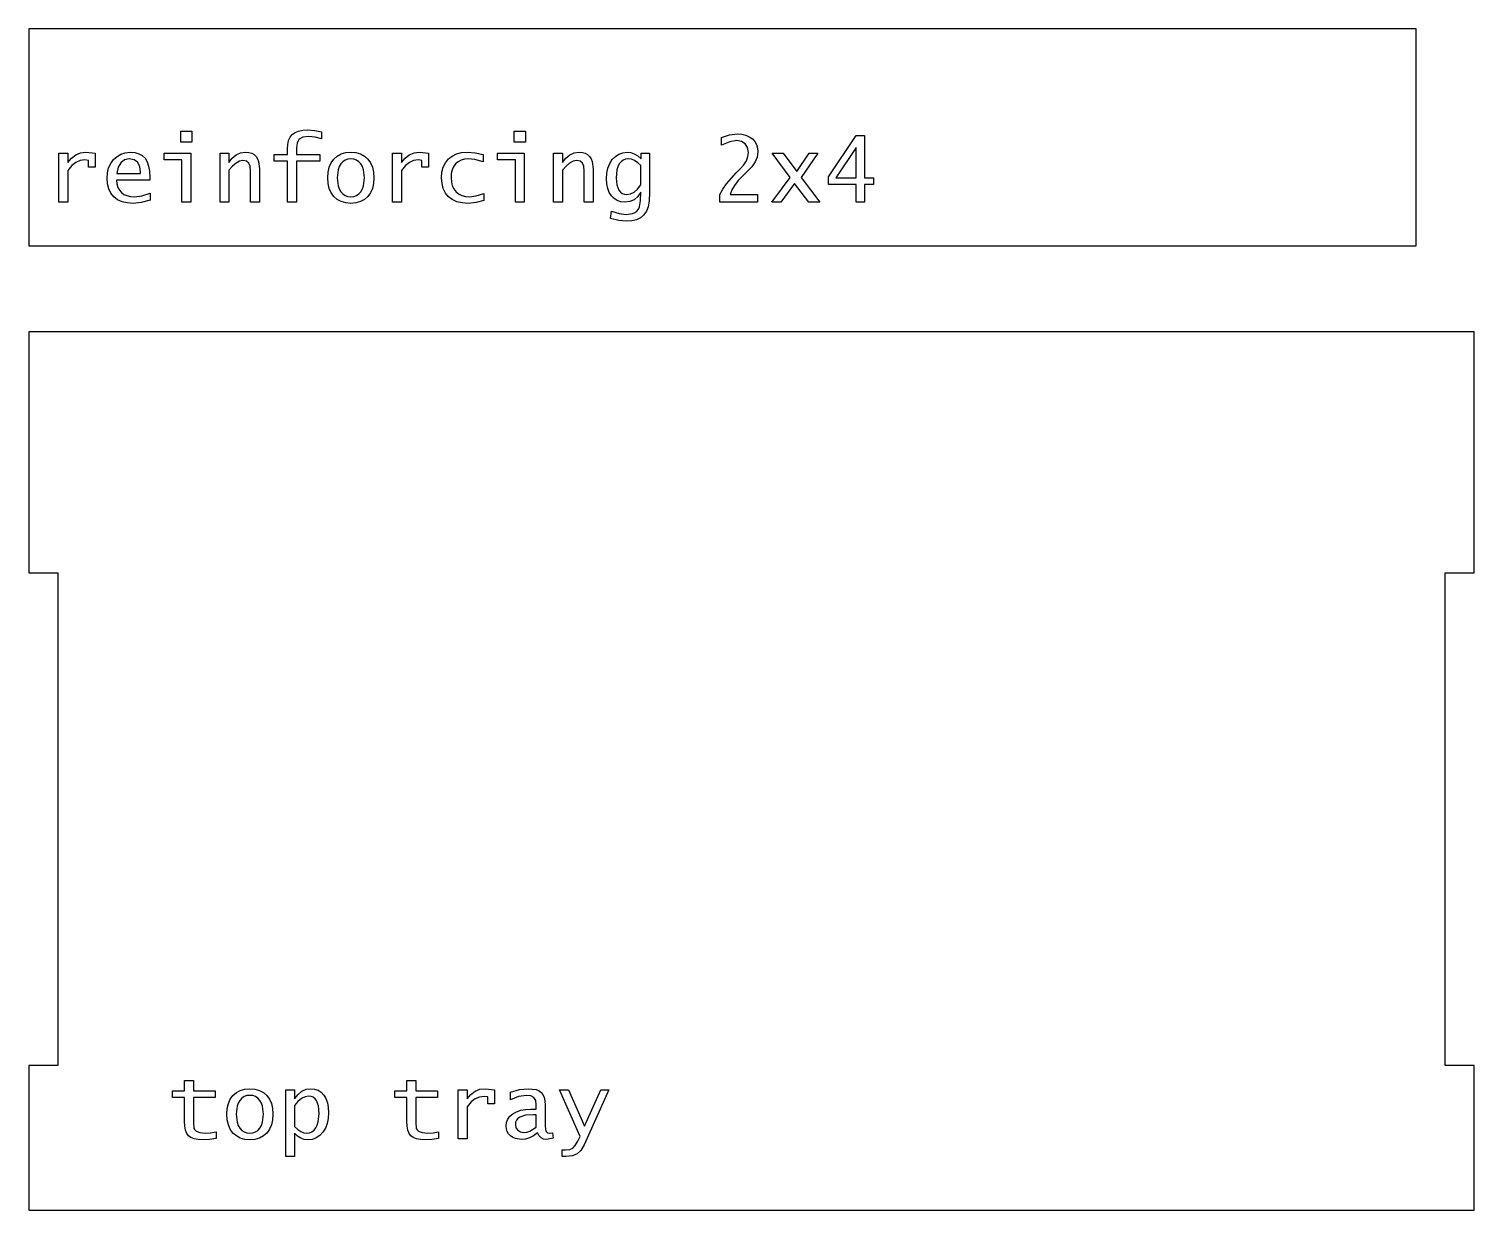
# Model space of a CAD drawing. Header units: metres. Extents: x 0 to 1771, y 0 to 1200.
# Drawn here: x 1171 to 1771, y 0 to 490 of the extents above; entities that cross this region are included whole.
import ezdxf

# ---------------------------------------------------------------- set-up
doc = ezdxf.new("R2010")
doc.units = ezdxf.units.M

msp = doc.modelspace()

# ---------------------------------------------------------------- linework, layer by layer
at = {"layer": 'Group#3'}
msp.add_polyline3d([(1746.86, 400.31, 0), (1746.86, 490.31, 0), (1170.86, 490.31, 0), (1170.86, 400.31, 0), (1746.86, 400.31, 0)], dxfattribs=at)
at = {"layer": 'Group#9'}
msp.add_polyline3d([(1170.86, 0, 0), (1770.86, 0, 0), (1770.86, 60, 0), (1758.86, 60, 0), (1758.86, 264.51, 0), (1770.86, 264.51, 0), (1770.86, 364.51, 0), (1170.86, 364.51, 0), (1170.86, 264.51, 0), (1182.86, 264.51, 0), (1182.86, 60, 0), (1170.86, 60, 0), (1170.86, 0, 0)], dxfattribs=at)
at = {"layer": 'reinforcing 2x4'}
for points in [[(1233.89, 443.28, 0.15), (1233.89, 447.89, 0.15), (1238.51, 447.89, 0.15), (1238.51, 443.28, 0.15), (1233.89, 443.28, 0.15)], [(1278.2, 418.36, 0.15), (1278.2, 435.44, 0.15), (1272.67, 435.44, 0.15), (1272.67, 438.21, 0.15), (1278.2, 438.21, 0.15), (1278.2, 440.36, 0.15), (1278.33, 442.34, 0.15), (1278.7, 444.02, 0.15), (1279.32, 445.41, 0.15), (1280.19, 446.49, 0.15), (1281.34, 447.31, 0.15), (1282.8, 447.89, 0.15), (1284.59, 448.25, 0.15), (1286.69, 448.36, 0.15), (1289.61, 448.16, 0.15), (1292.36, 447.56, 0.15), (1292.36, 444.64, 0.15), (1289.65, 445.36, 0.15), (1286.97, 445.59, 0.15), (1284.57, 445.33, 0.15), (1283.02, 444.52, 0.15), (1282.17, 443.04, 0.15), (1281.89, 440.75, 0.15), (1281.89, 438.21, 0.15), (1291.59, 438.21, 0.15), (1291.59, 435.44, 0.15), (1281.89, 435.44, 0.15), (1281.89, 418.36, 0.15), (1278.2, 418.36, 0.15)], [(1372.37, 443.28, 0.15), (1372.37, 447.89, 0.15), (1376.99, 447.89, 0.15), (1376.99, 443.28, 0.15), (1372.37, 443.28, 0.15)], [(1457.68, 418.36, 0.15), (1457.68, 421.6, 0.15), (1458.96, 423.81, 0.15), (1460.52, 426.03, 0.15), (1464.49, 430.5, 0.15), (1466.15, 432.17, 0.15), (1467.66, 433.88, 0.15), (1468.73, 435.6, 0.15), (1469.38, 437.33, 0.15), (1469.59, 439.07, 0.15), (1469.26, 441.07, 0.15), (1468.27, 442.63, 0.15), (1466.73, 443.63, 0.15), (1464.75, 443.97, 0.15), (1461.82, 443.48, 0.15), (1458.37, 442.02, 0.15), (1458.37, 445.28, 0.15), (1461.77, 446.37, 0.15), (1465.1, 446.74, 0.15), (1466.91, 446.61, 0.15), (1468.53, 446.22, 0.15), (1469.96, 445.57, 0.15), (1471.21, 444.67, 0.15), (1472.22, 443.55, 0.15), (1472.94, 442.27, 0.15), (1473.38, 440.83, 0.15), (1473.52, 439.22, 0.15), (1473.25, 437.09, 0.15), (1472.45, 435.1, 0.15), (1471.02, 433.06, 0.15), (1468.84, 430.8, 0.15), (1467.27, 429.32, 0.15), (1465.32, 427.32, 0.15), (1463.8, 425.37, 0.15), (1462.71, 423.46, 0.15), (1462.06, 421.6, 0.15), (1473.37, 421.6, 0.15), (1473.37, 418.36, 0.15), (1457.68, 418.36, 0.15)], [(1514.31, 418.36, 0.15), (1514.31, 425.75, 0.15), (1502.77, 425.75, 0.15), (1502.77, 428.85, 0.15), (1514.31, 446.04, 0.15), (1517.77, 446.04, 0.15), (1517.77, 428.52, 0.15), (1521.46, 428.52, 0.15), (1521.46, 425.75, 0.15), (1517.77, 425.75, 0.15), (1517.77, 418.36, 0.15), (1514.31, 418.36, 0.15)], [(1183.34, 418.36, 0.15), (1183.34, 438.67, 0.15), (1187.02, 438.67, 0.15), (1187.02, 434.86, 0.15), (1188.55, 436.72, 0.15), (1190.31, 438.06, 0.15), (1192.32, 438.86, 0.15), (1194.56, 439.12, 0.15), (1198.34, 438.66, 0.15), (1198.34, 432.89, 0.15), (1195.57, 432.89, 0.15), (1195.57, 435.72, 0.15), (1194.08, 435.91, 0.15), (1192.09, 435.66, 0.15), (1190.36, 434.92, 0.15), (1188.73, 433.6, 0.15), (1187.02, 431.59, 0.15), (1187.02, 418.36, 0.15), (1183.34, 418.36, 0.15)], [(1221.2, 419.17, 0.15), (1217.52, 418.21, 0.15), (1214.16, 417.89, 0.15), (1211.7, 418.06, 0.15), (1209.53, 418.57, 0.15), (1207.67, 419.41, 0.15), (1206.11, 420.59, 0.15), (1204.88, 422.08, 0.15), (1204, 423.86, 0.15), (1203.47, 425.93, 0.15), (1203.3, 428.29, 0.15), (1203.46, 430.55, 0.15), (1203.97, 432.6, 0.15), (1204.82, 434.44, 0.15), (1206, 436.07, 0.15), (1207.44, 437.41, 0.15), (1209.07, 438.36, 0.15), (1210.88, 438.93, 0.15), (1212.87, 439.12, 0.15), (1214.84, 438.97, 0.15), (1216.53, 438.49, 0.15), (1217.94, 437.7, 0.15), (1219.07, 436.6, 0.15), (1219.94, 435.16, 0.15), (1220.57, 433.37, 0.15), (1220.94, 431.23, 0.15), (1221.06, 428.74, 0.15), (1221.06, 427.56, 0.15), (1207.22, 427.56, 0.15), (1207.43, 425.95, 0.15), (1207.84, 424.54, 0.15), (1208.46, 423.36, 0.15), (1209.29, 422.39, 0.15), (1210.32, 421.63, 0.15), (1211.57, 421.09, 0.15), (1213.01, 420.77, 0.15), (1214.67, 420.66, 0.15), (1217.79, 421.02, 0.15), (1221.2, 422.08, 0.15), (1221.2, 419.17, 0.15)], [(1234.36, 418.36, 0.15), (1234.36, 435.91, 0.15), (1226.97, 435.91, 0.15), (1226.97, 438.67, 0.15), (1238.05, 438.67, 0.15), (1238.05, 418.36, 0.15), (1234.36, 418.36, 0.15)], [(1250.22, 418.36, 0.15), (1250.22, 438.67, 0.15), (1253.91, 438.67, 0.15), (1253.91, 434.86, 0.15), (1255.29, 436.72, 0.15), (1256.91, 438.06, 0.15), (1258.75, 438.86, 0.15), (1260.83, 439.12, 0.15), (1262.18, 439.02, 0.15), (1263.36, 438.69, 0.15), (1264.35, 438.16, 0.15), (1265.16, 437.41, 0.15), (1265.79, 436.44, 0.15), (1266.25, 435.26, 0.15), (1266.61, 432.26, 0.15), (1266.61, 418.36, 0.15), (1262.92, 418.36, 0.15), (1262.92, 431.25, 0.15), (1262.74, 433.28, 0.15), (1262.18, 434.62, 0.15), (1261.19, 435.38, 0.15), (1259.71, 435.63, 0.15), (1258.3, 435.38, 0.15), (1256.87, 434.63, 0.15), (1255.41, 433.38, 0.15), (1253.91, 431.64, 0.15), (1253.91, 418.36, 0.15), (1250.22, 418.36, 0.15)], [(1304.52, 417.89, 0.15), (1302.4, 418.07, 0.15), (1300.53, 418.6, 0.15), (1298.89, 419.49, 0.15), (1297.49, 420.73, 0.15), (1296.38, 422.28, 0.15), (1295.58, 424.09, 0.15), (1295.1, 426.17, 0.15), (1294.94, 428.52, 0.15), (1295.1, 430.86, 0.15), (1295.58, 432.93, 0.15), (1296.38, 434.74, 0.15), (1297.5, 436.29, 0.15), (1298.9, 437.53, 0.15), (1300.54, 438.41, 0.15), (1302.41, 438.95, 0.15), (1304.52, 439.12, 0.15), (1306.63, 438.95, 0.15), (1308.51, 438.41, 0.15), (1310.14, 437.53, 0.15), (1311.54, 436.29, 0.15), (1312.66, 434.74, 0.15), (1313.46, 432.93, 0.15), (1313.93, 430.86, 0.15), (1314.09, 428.52, 0.15), (1313.93, 426.17, 0.15), (1313.46, 424.09, 0.15), (1312.66, 422.28, 0.15), (1311.54, 420.73, 0.15), (1310.14, 419.49, 0.15), (1308.51, 418.6, 0.15), (1306.63, 418.07, 0.15), (1304.52, 417.89, 0.15)], [(1321.82, 418.36, 0.15), (1321.82, 438.67, 0.15), (1325.5, 438.67, 0.15), (1325.5, 434.86, 0.15), (1327.03, 436.72, 0.15), (1328.79, 438.06, 0.15), (1330.79, 438.86, 0.15), (1333.04, 439.12, 0.15), (1336.82, 438.66, 0.15), (1336.82, 432.89, 0.15), (1334.05, 432.89, 0.15), (1334.05, 435.72, 0.15), (1332.55, 435.91, 0.15), (1330.57, 435.66, 0.15), (1328.84, 434.92, 0.15), (1327.21, 433.6, 0.15), (1325.5, 431.59, 0.15), (1325.5, 418.36, 0.15), (1321.82, 418.36, 0.15)], [(1359.77, 419.02, 0.15), (1356.5, 418.18, 0.15), (1353.24, 417.89, 0.15), (1350.74, 418.07, 0.15), (1348.54, 418.59, 0.15), (1346.65, 419.45, 0.15), (1345.06, 420.66, 0.15), (1343.8, 422.19, 0.15), (1342.9, 424.01, 0.15), (1342.37, 426.12, 0.15), (1342.19, 428.52, 0.15), (1342.36, 430.88, 0.15), (1342.89, 432.96, 0.15), (1343.78, 434.78, 0.15), (1345.02, 436.32, 0.15), (1346.58, 437.54, 0.15), (1348.41, 438.42, 0.15), (1350.52, 438.95, 0.15), (1352.9, 439.12, 0.15), (1356.13, 438.88, 0.15), (1359.39, 438.15, 0.15), (1359.39, 435.06, 0.15), (1356.05, 436.03, 0.15), (1353.24, 436.35, 0.15), (1351.66, 436.22, 0.15), (1350.27, 435.83, 0.15), (1349.05, 435.18, 0.15), (1348.01, 434.26, 0.15), (1347.18, 433.12, 0.15), (1346.59, 431.78, 0.15), (1346.23, 430.24, 0.15), (1346.11, 428.52, 0.15), (1346.24, 426.78, 0.15), (1346.62, 425.23, 0.15), (1347.26, 423.89, 0.15), (1348.14, 422.75, 0.15), (1349.25, 421.84, 0.15), (1350.56, 421.18, 0.15), (1352.06, 420.79, 0.15), (1353.74, 420.66, 0.15), (1356.59, 420.98, 0.15), (1359.77, 421.92, 0.15), (1359.77, 419.02, 0.15)], [(1372.84, 418.36, 0.15), (1372.84, 435.91, 0.15), (1365.45, 435.91, 0.15), (1365.45, 438.67, 0.15), (1376.53, 438.67, 0.15), (1376.53, 418.36, 0.15), (1372.84, 418.36, 0.15)], [(1388.7, 418.36, 0.15), (1388.7, 438.67, 0.15), (1392.39, 438.67, 0.15), (1392.39, 434.86, 0.15), (1393.77, 436.72, 0.15), (1395.39, 438.06, 0.15), (1397.23, 438.86, 0.15), (1399.31, 439.12, 0.15), (1400.66, 439.02, 0.15), (1401.83, 438.69, 0.15), (1402.83, 438.16, 0.15), (1403.64, 437.41, 0.15), (1404.27, 436.44, 0.15), (1404.72, 435.26, 0.15), (1405.09, 432.26, 0.15), (1405.09, 418.36, 0.15), (1401.4, 418.36, 0.15), (1401.4, 431.25, 0.15), (1401.22, 433.28, 0.15), (1400.66, 434.62, 0.15), (1399.67, 435.38, 0.15), (1398.18, 435.63, 0.15), (1396.78, 435.38, 0.15), (1395.35, 434.63, 0.15), (1393.88, 433.38, 0.15), (1392.39, 431.64, 0.15), (1392.39, 418.36, 0.15), (1388.7, 418.36, 0.15)], [(1412.34, 411.57, 0.15), (1412.73, 414.68, 0.15), (1415.93, 413.63, 0.15), (1418.89, 413.28, 0.15), (1421.47, 413.63, 0.15), (1422.49, 414.07, 0.15), (1423.32, 414.68, 0.15), (1423.97, 415.47, 0.15), (1424.43, 416.44, 0.15), (1424.8, 418.9, 0.15), (1424.97, 422.57, 0.15), (1423.68, 420.73, 0.15), (1422.13, 419.41, 0.15), (1420.32, 418.63, 0.15), (1418.25, 418.36, 0.15), (1416.6, 418.53, 0.15), (1415.13, 419.02, 0.15), (1413.84, 419.85, 0.15), (1412.73, 421.01, 0.15), (1411.83, 422.44, 0.15), (1411.19, 424.11, 0.15), (1410.81, 426.01, 0.15), (1410.68, 428.14, 0.15), (1410.83, 430.46, 0.15), (1411.27, 432.56, 0.15), (1412.01, 434.43, 0.15), (1413.05, 436.07, 0.15), (1414.33, 437.4, 0.15), (1415.78, 438.36, 0.15), (1417.42, 438.93, 0.15), (1419.23, 439.12, 0.15), (1420.71, 438.95, 0.15), (1422.18, 438.43, 0.15), (1423.63, 437.57, 0.15), (1425.08, 436.35, 0.15), (1425.08, 438.67, 0.15), (1428.54, 438.67, 0.15), (1428.54, 422.42, 0.15), (1428.41, 418.96, 0.15), (1428.02, 416.48, 0.15), (1427.26, 414.61, 0.15), (1426.05, 412.96, 0.15), (1424.74, 411.89, 0.15), (1423.1, 411.12, 0.15), (1421.14, 410.66, 0.15), (1418.85, 410.51, 0.15), (1415.78, 410.77, 0.15), (1412.34, 411.57, 0.15)], [(1479.36, 418.36, 0.15), (1486.91, 428.63, 0.15), (1479.39, 438.67, 0.15), (1484, 438.67, 0.15), (1489.62, 431.16, 0.15), (1494.77, 438.67, 0.15), (1498.41, 438.67, 0.15), (1491.51, 428.64, 0.15), (1499.2, 418.36, 0.15), (1494.6, 418.36, 0.15), (1488.78, 426.13, 0.15), (1483.08, 418.36, 0.15), (1479.36, 418.36, 0.15)], [(1505.88, 428.52, 0.15), (1514.31, 428.52, 0.15), (1514.31, 441.09, 0.15), (1505.88, 428.52, 0.15)], [(1207.34, 430.33, 0.15), (1217.14, 430.33, 0.15), (1217.14, 430.86, 0.15), (1216.85, 433.26, 0.15), (1215.99, 434.98, 0.15), (1214.56, 436.01, 0.15), (1212.55, 436.35, 0.15), (1210.56, 435.96, 0.15), (1208.97, 434.77, 0.15), (1207.88, 432.86, 0.15), (1207.34, 430.33, 0.15)], [(1304.52, 420.66, 0.15), (1305.77, 420.79, 0.15), (1306.88, 421.18, 0.15), (1307.85, 421.83, 0.15), (1308.67, 422.74, 0.15), (1309.32, 423.88, 0.15), (1309.79, 425.22, 0.15), (1310.17, 428.52, 0.15), (1309.79, 431.8, 0.15), (1309.32, 433.14, 0.15), (1308.67, 434.28, 0.15), (1307.85, 435.19, 0.15), (1306.88, 435.84, 0.15), (1305.77, 436.23, 0.15), (1304.52, 436.35, 0.15), (1303.26, 436.23, 0.15), (1302.15, 435.84, 0.15), (1301.19, 435.19, 0.15), (1300.37, 434.28, 0.15), (1299.71, 433.14, 0.15), (1299.24, 431.8, 0.15), (1298.87, 428.52, 0.15), (1299.24, 425.22, 0.15), (1299.71, 423.88, 0.15), (1300.37, 422.74, 0.15), (1301.19, 421.83, 0.15), (1302.15, 421.18, 0.15), (1303.26, 420.79, 0.15), (1304.52, 420.66, 0.15)], [(1424.85, 425.56, 0.15), (1424.85, 433.55, 0.15), (1423.6, 434.78, 0.15), (1422.33, 435.65, 0.15), (1421.03, 436.18, 0.15), (1419.71, 436.35, 0.15), (1418.57, 436.22, 0.15), (1417.57, 435.83, 0.15), (1416.69, 435.18, 0.15), (1415.95, 434.26, 0.15), (1415.36, 433.11, 0.15), (1414.94, 431.74, 0.15), (1414.61, 428.39, 0.15), (1414.9, 425.54, 0.15), (1415.78, 423.38, 0.15), (1416.43, 422.59, 0.15), (1417.2, 422.03, 0.15), (1418.08, 421.69, 0.15), (1419.08, 421.58, 0.15), (1420.66, 421.83, 0.15), (1422.16, 422.58, 0.15), (1423.55, 423.82, 0.15), (1424.85, 425.56, 0.15)]]:
    msp.add_polyline3d(points, dxfattribs=at)
at = {"layer": 'top tray'}
for points in [[(1248.59, 29.65, 0.15), (1245.87, 29.29, 0.15), (1243.24, 29.17, 0.15), (1241.17, 29.27, 0.15), (1239.46, 29.57, 0.15), (1238.1, 30.08, 0.15), (1237.11, 30.79, 0.15), (1236.4, 31.78, 0.15), (1235.89, 33.13, 0.15), (1235.58, 34.84, 0.15), (1235.48, 36.91, 0.15), (1235.48, 46.71, 0.15), (1230.41, 46.71, 0.15), (1230.41, 49.48, 0.15), (1235.48, 49.48, 0.15), (1235.48, 53.86, 0.15), (1239.17, 53.86, 0.15), (1239.17, 49.48, 0.15), (1248.18, 49.48, 0.15), (1248.18, 46.71, 0.15), (1239.17, 46.71, 0.15), (1239.17, 36.31, 0.15), (1239.38, 33.92, 0.15), (1239.72, 33.31, 0.15), (1240.31, 32.78, 0.15), (1241.87, 32.15, 0.15), (1244.02, 31.94, 0.15), (1246.32, 32.07, 0.15), (1248.59, 32.46, 0.15), (1248.59, 29.65, 0.15)], [(1262.6, 29.17, 0.15), (1260.49, 29.35, 0.15), (1258.61, 29.88, 0.15), (1256.98, 30.76, 0.15), (1255.58, 32, 0.15), (1254.46, 33.55, 0.15), (1253.66, 35.37, 0.15), (1253.19, 37.45, 0.15), (1253.03, 39.79, 0.15), (1253.19, 42.13, 0.15), (1253.67, 44.2, 0.15), (1254.47, 46.01, 0.15), (1255.59, 47.56, 0.15), (1256.99, 48.8, 0.15), (1258.62, 49.69, 0.15), (1260.49, 50.22, 0.15), (1262.6, 50.4, 0.15), (1264.72, 50.22, 0.15), (1266.59, 49.69, 0.15), (1268.23, 48.8, 0.15), (1269.62, 47.56, 0.15), (1270.74, 46.01, 0.15), (1271.54, 44.2, 0.15), (1272.02, 42.13, 0.15), (1272.18, 39.79, 0.15), (1272.02, 37.45, 0.15), (1271.54, 35.37, 0.15), (1270.74, 33.55, 0.15), (1269.62, 32, 0.15), (1268.23, 30.76, 0.15), (1266.59, 29.88, 0.15), (1264.72, 29.35, 0.15), (1262.6, 29.17, 0.15)], [(1277.49, 22.25, 0.15), (1277.49, 49.95, 0.15), (1281.17, 49.95, 0.15), (1281.17, 46.13, 0.15), (1282.59, 48, 0.15), (1284.17, 49.33, 0.15), (1285.91, 50.13, 0.15), (1287.81, 50.4, 0.15), (1289.45, 50.23, 0.15), (1290.91, 49.73, 0.15), (1292.18, 48.9, 0.15), (1293.27, 47.73, 0.15), (1294.14, 46.28, 0.15), (1294.76, 44.58, 0.15), (1295.13, 42.64, 0.15), (1295.26, 40.47, 0.15), (1295.11, 38.06, 0.15), (1294.67, 35.9, 0.15), (1293.93, 33.97, 0.15), (1292.9, 32.29, 0.15), (1291.63, 30.93, 0.15), (1290.18, 29.95, 0.15), (1288.55, 29.36, 0.15), (1286.73, 29.17, 0.15), (1285.15, 29.34, 0.15), (1283.7, 29.86, 0.15), (1282.38, 30.73, 0.15), (1281.17, 31.94, 0.15), (1281.17, 22.25, 0.15), (1277.49, 22.25, 0.15)], [(1340.91, 29.65, 0.15), (1338.19, 29.29, 0.15), (1335.56, 29.17, 0.15), (1333.49, 29.27, 0.15), (1331.78, 29.57, 0.15), (1330.42, 30.08, 0.15), (1329.43, 30.79, 0.15), (1328.72, 31.78, 0.15), (1328.21, 33.13, 0.15), (1327.9, 34.84, 0.15), (1327.8, 36.91, 0.15), (1327.8, 46.71, 0.15), (1322.73, 46.71, 0.15), (1322.73, 49.48, 0.15), (1327.8, 49.48, 0.15), (1327.8, 53.86, 0.15), (1331.49, 53.86, 0.15), (1331.49, 49.48, 0.15), (1340.5, 49.48, 0.15), (1340.5, 46.71, 0.15), (1331.49, 46.71, 0.15), (1331.49, 36.31, 0.15), (1331.7, 33.92, 0.15), (1332.04, 33.31, 0.15), (1332.63, 32.78, 0.15), (1334.19, 32.15, 0.15), (1336.34, 31.94, 0.15), (1338.64, 32.07, 0.15), (1340.91, 32.46, 0.15), (1340.91, 29.65, 0.15)], [(1349.14, 29.64, 0.15), (1349.14, 49.95, 0.15), (1352.83, 49.95, 0.15), (1352.83, 46.13, 0.15), (1354.35, 48, 0.15), (1356.11, 49.33, 0.15), (1358.12, 50.13, 0.15), (1360.36, 50.4, 0.15), (1364.14, 49.93, 0.15), (1364.14, 44.17, 0.15), (1361.37, 44.17, 0.15), (1361.37, 46.99, 0.15), (1359.88, 47.18, 0.15), (1357.89, 46.93, 0.15), (1356.16, 46.2, 0.15), (1354.53, 44.87, 0.15), (1352.83, 42.86, 0.15), (1352.83, 29.64, 0.15), (1349.14, 29.64, 0.15)], [(1382.08, 32.09, 0.15), (1380.41, 30.86, 0.15), (1378.73, 29.98, 0.15), (1377.07, 29.46, 0.15), (1375.4, 29.28, 0.15), (1372.86, 29.68, 0.15), (1371.77, 30.17, 0.15), (1370.81, 30.87, 0.15), (1370.02, 31.72, 0.15), (1369.46, 32.67, 0.15), (1369.12, 33.73, 0.15), (1369, 34.89, 0.15), (1369.18, 36.39, 0.15), (1369.71, 37.74, 0.15), (1370.58, 38.94, 0.15), (1371.81, 39.98, 0.15), (1373.32, 40.82, 0.15), (1375.06, 41.42, 0.15), (1377.03, 41.79, 0.15), (1379.22, 41.91, 0.15), (1381.5, 41.91, 0.15), (1381.5, 43.64, 0.15), (1381.26, 45.49, 0.15), (1380.54, 46.71, 0.15), (1379.28, 47.4, 0.15), (1377.38, 47.63, 0.15), (1374.13, 47.18, 0.15), (1370.76, 45.83, 0.15), (1370.76, 48.99, 0.15), (1374.56, 50.05, 0.15), (1378.12, 50.4, 0.15), (1381.42, 50.01, 0.15), (1382.65, 49.53, 0.15), (1383.59, 48.86, 0.15), (1384.28, 47.96, 0.15), (1384.78, 46.77, 0.15), (1385.08, 45.31, 0.15), (1385.18, 43.57, 0.15), (1385.18, 35.06, 0.15), (1385.28, 33.52, 0.15), (1385.58, 32.56, 0.15), (1386.14, 32.07, 0.15), (1387.05, 31.9, 0.15), (1388.21, 32.09, 0.15), (1388.55, 29.88, 0.15), (1385.75, 29.28, 0.15), (1384.5, 29.46, 0.15), (1383.47, 29.98, 0.15), (1382.66, 30.86, 0.15), (1382.08, 32.09, 0.15)], [(1392.2, 22.25, 0.15), (1392.2, 25.02, 0.15), (1393.69, 25.02, 0.15), (1395.5, 25.18, 0.15), (1396.74, 25.69, 0.15), (1397.72, 26.75, 0.15), (1398.74, 28.59, 0.15), (1399.66, 30.53, 0.15), (1391.13, 49.95, 0.15), (1394.95, 49.95, 0.15), (1401.59, 34.85, 0.15), (1408.28, 49.95, 0.15), (1411.59, 49.95, 0.15), (1401.36, 27.04, 0.15), (1400.05, 24.77, 0.15), (1398.5, 23.31, 0.15), (1396.48, 22.51, 0.15), (1393.77, 22.25, 0.15), (1392.2, 22.25, 0.15)], [(1262.6, 31.94, 0.15), (1263.86, 32.07, 0.15), (1264.97, 32.46, 0.15), (1265.93, 33.1, 0.15), (1266.75, 34.01, 0.15), (1267.41, 35.15, 0.15), (1267.88, 36.5, 0.15), (1268.25, 39.79, 0.15), (1267.88, 43.07, 0.15), (1267.41, 44.41, 0.15), (1266.75, 45.55, 0.15), (1265.93, 46.46, 0.15), (1264.97, 47.11, 0.15), (1263.86, 47.5, 0.15), (1262.6, 47.63, 0.15), (1261.35, 47.5, 0.15), (1260.24, 47.11, 0.15), (1259.27, 46.46, 0.15), (1258.45, 45.55, 0.15), (1257.8, 44.41, 0.15), (1257.33, 43.07, 0.15), (1256.95, 39.79, 0.15), (1257.33, 36.5, 0.15), (1257.8, 35.15, 0.15), (1258.45, 34.01, 0.15), (1259.27, 33.1, 0.15), (1260.24, 32.46, 0.15), (1261.35, 32.07, 0.15), (1262.6, 31.94, 0.15)], [(1281.17, 34.7, 0.15), (1282.45, 33.49, 0.15), (1283.72, 32.63, 0.15), (1284.98, 32.11, 0.15), (1286.22, 31.94, 0.15), (1287.37, 32.07, 0.15), (1288.38, 32.47, 0.15), (1289.26, 33.14, 0.15), (1289.99, 34.08, 0.15), (1290.58, 35.26, 0.15), (1291, 36.65, 0.15), (1291.33, 40.07, 0.15), (1291.06, 43.21, 0.15), (1290.26, 45.46, 0.15), (1289.66, 46.24, 0.15), (1288.92, 46.81, 0.15), (1288.05, 47.14, 0.15), (1287.05, 47.25, 0.15), (1285.51, 47.01, 0.15), (1284.02, 46.28, 0.15), (1282.57, 45.07, 0.15), (1281.17, 43.36, 0.15), (1281.17, 34.7, 0.15)], [(1381.5, 34.48, 0.15), (1381.5, 39.6, 0.15), (1380.39, 39.6, 0.15), (1377.08, 39.35, 0.15), (1374.71, 38.58, 0.15), (1373.89, 38, 0.15), (1373.29, 37.3, 0.15), (1372.94, 36.47, 0.15), (1372.82, 35.51, 0.15), (1373.06, 34.18, 0.15), (1373.79, 33.13, 0.15), (1374.92, 32.46, 0.15), (1376.37, 32.24, 0.15), (1377.6, 32.38, 0.15), (1378.86, 32.8, 0.15), (1381.5, 34.48, 0.15)]]:
    msp.add_polyline3d(points, dxfattribs=at)

doc.saveas('drawing.dxf')
